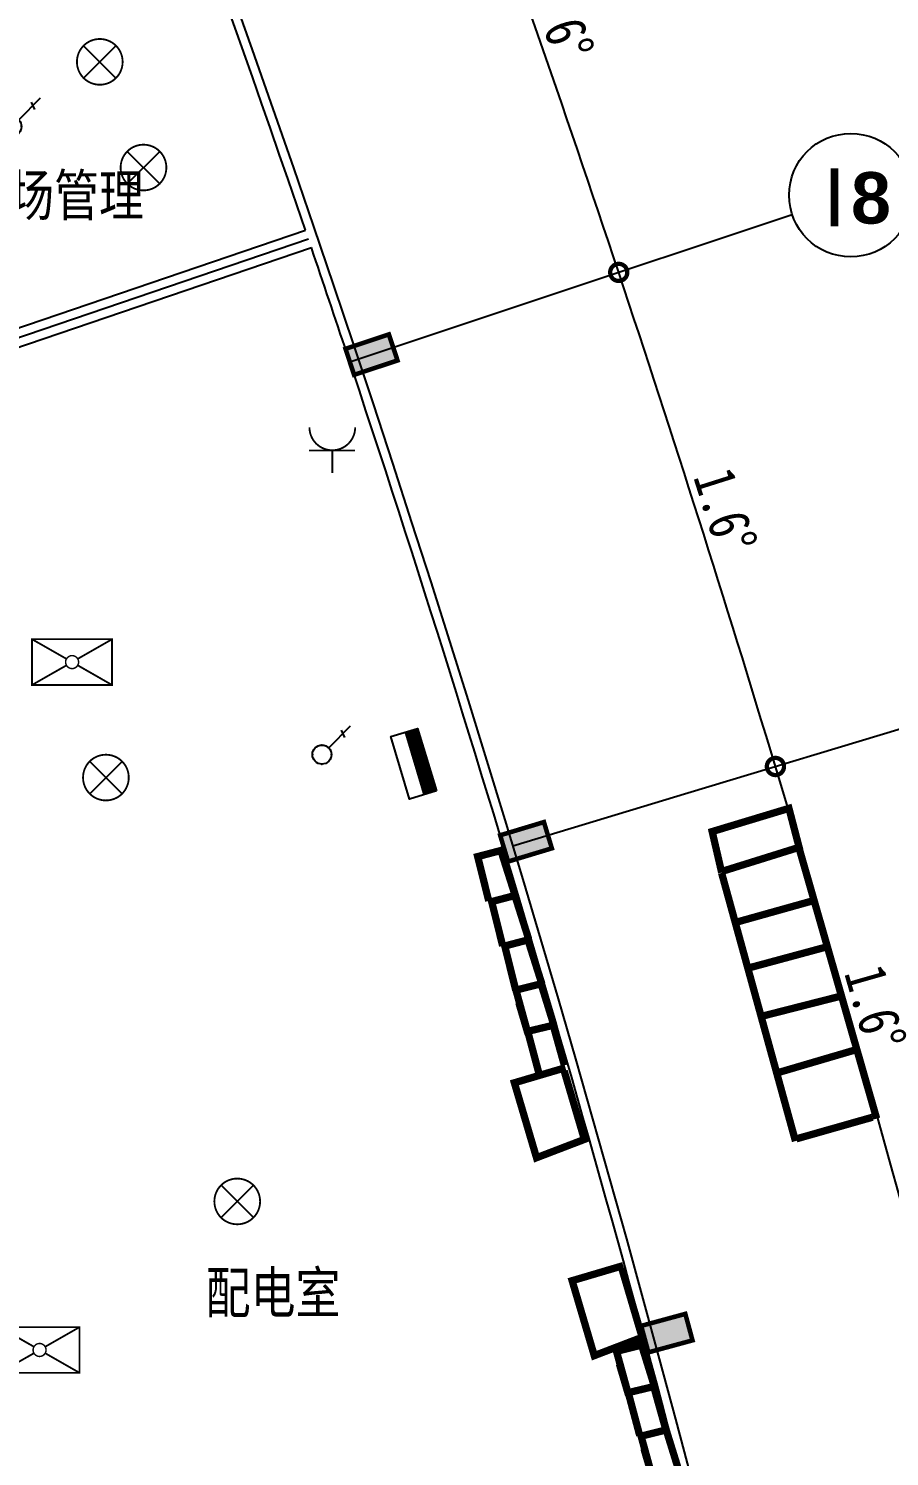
# Model space of a CAD drawing. Extents: x 23618587 to 48466785, y 42305484 to 86624613.
# Drawn here: x 24375388 to 24384804, y 43344469 to 43360084 of the extents above; entities that cross this region are included whole.
import ezdxf

# ---------------------------------------------------------------- set-up
doc = ezdxf.new("R2010")
doc.units = 0
doc.header["$MEASUREMENT"] = 0
doc.layers.get('0').update_dxf_attribs({"linetype": 'CONTINUOUS'})
doc.layers.get('DEFPOINTS').update_dxf_attribs({"linetype": 'CONTINUOUS'})
for name, color, linetype in [('AC-W', 7, 'CONTINUOUS'), ('楼控', 1, 'CONTINUOUS'), ('设备-动力', 3, 'CONTINUOUS'), ('设备-插座', 3, 'CONTINUOUS'), ('设备-照明', 3, 'CONTINUOUS')]:
    doc.layers.add(name, color=color, linetype=linetype)
doc.styles.add('IDQSTYLE', font='simplex.shx', dxfattribs={"width": 0.7, "bigfont": 'hzfs1.shx'})
doc.styles.add('Q1', font='SimSun.ttf', dxfattribs={"width": 0.8, "height": 450})
doc.styles.add('Q200', font='SimSun.ttf', dxfattribs={"width": 0.8, "height": 450})
doc.styles.add('T-SG-01$0$Arial', font='ARIALBD.TTF')
doc.dimstyles.new('Q2', dxfattribs={"dimscale": 150, "dimtxt": 2.5, "dimasz": 2.5, "dimexe": 0, "dimexo": 0, "dimgap": 0.5, "dimtad": 1, "dimdec": 4, "dimdsep": 46, "dimtxsty": 'Q200', "dimblk1": 'DOTSMALL', "dimblk2": 'DOTSMALL', "dimsah": 1, "dimcen": 2.5, "dimadec": 0, "dimazin": 0, "dimtfac": 1, "dimtdec": 3, "dimtmove": 2, "dimatfit": 3, "dimldrblk": 'DOTSMALL', "dimfxl": 1, "dimtolj": 1, "dimtzin": 10, "dimarcsym": 0})

# ---------------------------------------------------------------- blocks, each defined once
blk = doc.blocks.new('_DOTSMALL')
at = {"color": 0, "linetype": 'ByBlock', "const_width": 0.5}
blk.add_lwpolyline([(-0.0625, 0, 1), (0.0625, 0, 1)], format="xyb", close=True, dxfattribs=at)
blk = doc.blocks.new('*D57')
at = {"color": 0, "linetype": 'ByBlock'}
blk.add_arc((24189221, 43293341), 203000, 13.6, 15.2, dxfattribs=at)
at = {"layer": 'DEFPOINTS', "color": 0, "linetype": 'ByBlock'}
for p in [(24387050, 43347089), (24384155, 43346303), (24386076, 43342909), (24388473, 43341545), (24385557, 43340839)]:
    blk.add_point(p, dxfattribs=at)
at = {"color": 0, "linetype": 'ByBlock', "xscale": 375, "yscale": 375, "zscale": 375}
for p, rotation in [((24385120, 43346565), 105.2000000024809), ((24386529, 43341074), 283.6000000025226)]:
    blk.add_blockref('_DOTSMALL', p, dxfattribs=dict(at, rotation=rotation))
at = {"color": 0, "linetype": 'ByBlock', "insert": (24386134, 43343899), "char_height": 450, "attachment_point": 5, "rotation": 284.4, "style": 'Q200'}
blk.add_mtext('\\A1;1.6°', dxfattribs=at)
blk = doc.blocks.new('*D58')
at = {"color": 0, "linetype": 'ByBlock'}
blk.add_arc((24189221, 43293341), 203000, 15.2, 16.8, dxfattribs=at)
at = {"layer": 'DEFPOINTS', "color": 0, "linetype": 'ByBlock'}
for p in [(24385472, 43352592), (24382600, 43351725), (24384616, 43348386), (24387050, 43347089), (24384155, 43346303)]:
    blk.add_point(p, dxfattribs=at)
at = {"color": 0, "linetype": 'ByBlock', "xscale": 375, "yscale": 375, "zscale": 375}
for p, rotation in [((24383557, 43352014), 106.80000000261), ((24385120, 43346565), 285.2000000025133)]:
    blk.add_blockref('_DOTSMALL', p, dxfattribs=dict(at, rotation=rotation))
at = {"color": 0, "linetype": 'ByBlock', "insert": (24384646, 43349378), "char_height": 450, "attachment_point": 5, "rotation": 286, "style": 'Q200'}
blk.add_mtext('\\A1;1.6°', dxfattribs=at)
blk = doc.blocks.new('*D59')
at = {"color": 0, "linetype": 'ByBlock'}
blk.add_arc((24189221, 43293341), 203000, 18.4, 20, dxfattribs=at)
at = {"layer": 'DEFPOINTS', "color": 0, "linetype": 'ByBlock'}
for p in [(24381858, 43363455), (24379039, 43362429), (24381238, 43359208), (24383741, 43358049), (24380894, 43357102)]:
    blk.add_point(p, dxfattribs=at)
at = {"color": 0, "linetype": 'ByBlock', "xscale": 375, "yscale": 375, "zscale": 375}
for p, rotation in [((24379979, 43362771), 110.0000000030266), ((24381843, 43357417), 288.4000000030688)]:
    blk.add_blockref('_DOTSMALL', p, dxfattribs=dict(at, rotation=rotation))
at = {"color": 0, "linetype": 'ByBlock', "insert": (24381213, 43360199), "char_height": 450, "attachment_point": 5, "rotation": 289.2, "style": 'Q200'}
blk.add_mtext('\\A1;1.6°', dxfattribs=at)
blk = doc.blocks.new('*D60')
at = {"color": 0, "linetype": 'ByBlock'}
blk.add_arc((24189221, 43293341), 203000, 16.8, 18.4, dxfattribs=at)
at = {"layer": 'DEFPOINTS', "color": 0, "linetype": 'ByBlock'}
for p in [(24383741, 43358049), (24380894, 43357102), (24383003, 43353820), (24385472, 43352592), (24382600, 43351725)]:
    blk.add_point(p, dxfattribs=at)
at = {"color": 0, "linetype": 'ByBlock', "xscale": 375, "yscale": 375, "zscale": 375}
for p, rotation in [((24381843, 43357417), 108.4000000033831), ((24383557, 43352014), 286.8000000031407)]:
    blk.add_blockref('_DOTSMALL', p, dxfattribs=dict(at, rotation=rotation))
at = {"color": 0, "linetype": 'ByBlock', "insert": (24383005, 43354812), "char_height": 450, "attachment_point": 5, "rotation": 287.6, "style": 'Q200'}
blk.add_mtext('\\A1;1.6°', dxfattribs=at)
blk = doc.blocks.new('A$C0F9D097A')
at = {"layer": '楼控', "color": 3}
blk.add_lwpolyline([(285, 0), (0, 114), (266, 778), (550, 664)], close=True, dxfattribs=at)
at = {"layer": '楼控', "color": 3, "const_width": 150}
blk.add_lwpolyline([(213, 30), (480, 690)], dxfattribs=at)
blk = doc.blocks.new('HC001494')
at = {"color": 0, "linetype": 'Continuous'}
for p, q in [((-1.77, 1.77), (1.77, -1.77)), ((1.77, 1.77), (-1.77, -1.77))]:
    blk.add_line(p, q, dxfattribs=at)
at = {"color": 0, "linetype": 'Continuous', "const_width": 0.2}
blk.add_lwpolyline([(1.77, -1.77, 0.198912), (2.5, 0, 0.198912), (1.77, 1.77, 0.198912), (0, 2.5, 0.198912), (-1.77, 1.77, 0.198912), (-2.5, 0, 0.198912), (-1.77, -1.77, 0.198912), (0, -2.5, 0.198912)], format="xyb", close=True, dxfattribs=at)
at = {"color": 0, "style": 'IDQSTYLE', "width": 0.7}
blk.add_attdef('PSFHATT', (4.5, -2.5), '', height=2.5, dxfattribs=at)
blk = doc.blocks.new('HC002297100793')
at = {"color": 0}
for p, q in [((0.74, 1.78), (3.12, 4.17)), ((2.09, 3.72), (2.47, 2.92))]:
    blk.add_line(p, q, dxfattribs=at)
blk.add_circle((0, 1.04), 1.04, dxfattribs=at)
for p in [(0, 2.08), (-1.04, 1.04), (0, 0), (1.04, 1.04)]:
    blk.add_point(p, dxfattribs=at)
at = {"color": 0, "width": 0.7}
blk.add_attdef('PSFHATT', (3.15, 0), '', height=0.025, dxfattribs=at)
blk = doc.blocks.new('HC000133')
at = {"color": 0, "linetype": 'Continuous', "const_width": 0.2}
blk.add_lwpolyline([(-2.5, 5, 0.198912), (-1.77, 3.23, 0.198912), (0, 2.5, 0.198912), (1.77, 3.23, 0.198912), (2.5, 5)], format="xyb", dxfattribs=at)
for points in [[(-2.55, 2.48), (2.48, 2.48)], [(0, 2.5), (0, 0)]]:
    blk.add_lwpolyline(points, dxfattribs=at)
at = {"color": 0, "style": 'IDQSTYLE', "width": 0.7}
blk.add_attdef('PSFHATT', (4.5, 0), '', height=2.5, dxfattribs=at)
blk = doc.blocks.new('HC000704')
at = {"color": 0, "linetype": 'Continuous', "const_width": 0.2}
for points in [[(-0.61, 0.35), (-4.38, 2.5)], [(-4.38, 2.5), (4.37, 2.5), (4.37, -2.5), (-4.38, -2.5), (-4.38, 2.5)], [(4.37, 2.5), (0.61, 0.35)], [(-0.61, -0.35), (-4.38, -2.5)], [(0.61, -0.35), (4.37, -2.5)]]:
    blk.add_lwpolyline(points, dxfattribs=at)
at = {"color": 0, "linetype": 'Continuous', "const_width": 0.16}
blk.add_lwpolyline([(0, -0.71, 0.198912), (0.5, -0.5, 0.198912), (0.71, 0, 0.198912), (0.5, 0.5, 0.198912), (0, 0.71, 0.198912), (-0.5, 0.5, 0.198912), (-0.71, 0, 0.198912), (-0.5, -0.5, 0.198912)], format="xyb", close=True, dxfattribs=at)
at = {"color": 0, "style": 'IDQSTYLE', "width": 0.7}
blk.add_attdef('PSFHATT', (6.37, -2.5), '', height=2.5, dxfattribs=at)

msp = doc.modelspace()

# ---------------------------------------------------------------- hatches: boundary and pattern name
at = {"layer": 'AC-W'}
h = msp.add_hatch(color=7, dxfattribs=at)
h.paths.add_polyline_path([(24368207.34969, 43382357.57992), (24368655.20557, 43382579.89751), (24368788.59612, 43382311.18398), (24368340.74024, 43382088.86639)])
h.paths.add_polyline_path([(24365652.06717, 43387320.45838), (24366093.54096, 43387555.19416), (24366234.38243, 43387290.30988), (24365792.90864, 43387055.5741)])
h.paths.add_polyline_path([(24362959.20922, 43392210.0542), (24363393.95668, 43392457.02514), (24363542.13924, 43392196.17666), (24363107.39178, 43391949.20573)])
h.paths.add_polyline_path([(24377014.51597, 43361851.43138), (24377484.36228, 43362022.44145), (24377586.96832, 43361740.53367), (24377117.12201, 43361569.52359)])
h.paths.add_polyline_path([(24375028.36494, 43367068.21539), (24375493.25318, 43367252.27767), (24375603.69055, 43366973.34472), (24375138.8023, 43366789.28244)])
h.paths.add_polyline_path([(24372897.32712, 43372227.50886), (24373356.89479, 43372424.47982), (24373475.07736, 43372148.73922), (24373015.50969, 43371951.76826)])
h.paths.add_polyline_path([(24370623.06424, 43377325.28874), (24371076.95298, 43377535.01478), (24371202.7886, 43377262.68154), (24370748.89986, 43377052.95549)])
h.paths.add_polyline_path([(24378854.23146, 43356581.22472), (24379328.66947, 43356739.04924), (24379423.36418, 43356454.38644), (24378948.92618, 43356296.56192)])
h.paths.add_polyline_path([(24383480.99679, 43340491.3534), (24383966.97729, 43340608.92445), (24384037.51993, 43340317.33615), (24383551.53943, 43340199.7651)])
h.paths.add_polyline_path([(24382088.73296, 43345897.02012), (24382571.24121, 43346028.11471), (24382649.89796, 43345738.60976), (24382167.38971, 43345607.51517)])
h.paths.add_polyline_path([(24380546.07688, 43351261.70497), (24381024.73663, 43351406.22087), (24381111.44617, 43351119.02502), (24380632.78642, 43350974.50912)])

# ---------------------------------------------------------------- linework, layer by layer
at = {"layer": 'AC-W', "color": 7}
for p, q in [((24380894.21844, 43357101.7563), (24383740.84648, 43358048.70341)), ((24374819.44665, 43356653.5613), (24378416.59312, 43357878.6046)), ((24374694.59993, 43356399.76353), (24378481.06865, 43357689.28237)), ((24382599.80259, 43351725.07382), (24385471.76109, 43352592.16921))]:
    msp.add_line(p, q, dxfattribs=at)
at = {"layer": 'AC-W', "color": 7, "ltscale": 300}
for p, q in [((24370591.95842, 43355108.20897), (24378448.83088, 43357783.94348)), ((24378901.57882, 43356438.89332), (24380894.21844, 43357101.7563)), ((24380685.1636, 43351147.01022), (24382599.80259, 43351725.07382))]:
    msp.add_line(p, q, dxfattribs=at)
at = {"layer": 'AC-W', "color": 7, "const_width": 50}
for points in [[(24378854.23146, 43356581.22472), (24379328.66947, 43356739.04924), (24379423.36418, 43356454.38644), (24378948.92618, 43356296.56192)], [(24380546.07688, 43351261.70497), (24381024.73663, 43351406.22087), (24381111.44617, 43351119.02502), (24380632.78642, 43350974.50912)], [(24382088.73296, 43345897.02012), (24382571.24121, 43346028.11471), (24382649.89796, 43345738.60976), (24382167.38971, 43345607.51517)]]:
    msp.add_lwpolyline(points, close=True, dxfattribs=at)
at = {"layer": 'AC-W', "color": 7}
msp.add_circle((24384381.33779, 43358261.76651), 675, dxfattribs=at)
for centre, radius, start, end in [((24189221.26409, 43293340.65083), 199900, 18.8354385288, 29.6000000034), ((24148759.7883, 42835660.74182), 530172.67138, 79.4743453433, 79.4743453433), ((24148766.30591, 42835659.45113), 530172.67138, 78.1227654299, 78.1227654299), ((24148779.34207, 42835656.52904), 530172.67138, 76.2090487924, 76.2090487924), ((24189221.26409, 43293340.65083), 199900, 18.4286622257, 18.7781140838), ((24189221.26409, 43293340.65083), 199900, 14.1286622249, 18.3713377824)]:
    msp.add_arc(centre, radius, start, end, dxfattribs=at)
at = {"layer": 'AC-W', "color": 7, "ltscale": 300}
for centre, radius, start, end in [((24189221.26409, 43293340.65083), 200000, 4.560471461, 29.6000000034), ((24162246.90911, 42870268.06754), 513099.72014, 62.6224147924, 75.1443656534)]:
    msp.add_arc(centre, radius, start, end, dxfattribs=at)
at = {"layer": '楼控', "color": 0, "const_width": 80}
for points in [[(24382968.9659, 43350853.49913), (24382865.05332, 43351302.40148), (24383704.66699, 43351555.94818), (24383825.20558, 43351094.57632)], [(24380421.00156, 43350544.50861), (24380300.46296, 43351028.74125), (24380554.00966, 43351095.2453), (24380705.72203, 43350617.24742)], [(24383812.31178, 43351129.00779), (24382965.84819, 43350864.78719)], [(24383816.06127, 43351119.40727), (24384663.98795, 43348163.30212)], [(24382968.1346, 43350850.06585), (24383776.15884, 43347917.23712)], [(24380573.74806, 43350052.16581), (24380453.20947, 43350536.39844), (24380706.75617, 43350602.9025), (24380858.46854, 43350124.90462)], [(24383974.84768, 43350548.02839), (24383123.5958, 43350309.67786)], [(24380716.86479, 43349566.68963), (24380596.32619, 43350050.92226), (24380849.87289, 43350117.42631), (24381001.58526, 43349639.42843)], [(24384102.53546, 43350037.27726), (24383251.28359, 43349807.43926)], [(24380750.11681, 43349431.60327), (24380851.95114, 43349086.61349), (24380718.94304, 43349568.76788), (24380993.27226, 43349637.35018), (24381132.51512, 43349188.44782)], [(24384298.32339, 43349509.5011), (24383395.9964, 43349279.66309)], [(24380972.32348, 43348650.01439), (24380847.62838, 43349117.62101), (24381126.1141, 43349184.12506), (24381248.73095, 43348745.61396)], [(24384439.37051, 43348917.23363), (24383547.80055, 43348655.37392)], [(24381246.00096, 43348685.20999), (24381467.32644, 43347936.10834), (24380943.80654, 43347735.59862), (24380701.73179, 43348555.26107), (24381260.36583, 43348720.19113)], [(24383786.13445, 43347942.24265), (24384617.43511, 43348178.33203)], [(24381877.78477, 43346521.11491), (24382099.11026, 43345772.01326), (24381575.59035, 43345571.50354), (24381333.5156, 43346391.16599), (24381892.14964, 43346556.09604)], [(24381849.93371, 43345480.86262), (24381951.76804, 43345135.87285), (24381818.75993, 43345618.02723), (24382093.08915, 43345686.60954), (24382232.33201, 43345237.70718)], [(24382072.14037, 43344699.27374), (24381947.44528, 43345166.88036), (24382225.931, 43345233.38442), (24382348.54784, 43344794.87332)], [(24382118.8761, 43344553.53011), (24382220.71043, 43344208.54033), (24382087.70232, 43344690.69472), (24382362.03154, 43344759.27702), (24382501.2744, 43344310.37467)]]:
    msp.add_lwpolyline(points, dxfattribs=at)

# ---------------------------------------------------------------- block references
at = {"layer": '楼控', "color": 3, "rotation": 38.63163756918237}
msp.add_blockref('A$C0F9D097A', (24379627.41981, 43351568.8805), dxfattribs=at)
at = {"layer": '设备-动力', "xscale": 100, "yscale": 100, "zscale": 100}
for p in [(24375864.20381, 43353155.50309), (24375508.43537, 43345633.54182)]:
    msp.add_blockref('HC000704', p, dxfattribs=at)
at = {"layer": '设备-插座', "xscale": 100, "yscale": 100, "zscale": 100}
msp.add_blockref('HC000133', (24378710.35132, 43355222.3483), dxfattribs=at)
at = {"layer": '设备-照明', "color": 3, "xscale": 100, "yscale": 100, "zscale": 100}
for p in [(24376167.01591, 43359719.36513), (24376645.08297, 43358563.71991), (24376233.83372, 43351892.94999), (24377670.46055, 43347257.79548)]:
    msp.add_blockref('HC001494', p, dxfattribs=at)
at = {"layer": '设备-照明', "xscale": 100, "yscale": 100, "zscale": 100}
for p in [(24375206.97054, 43358907.55661), (24378597.15263, 43352040.25506)]:
    msp.add_blockref('HC002297100793', p, dxfattribs=at)

# ---------------------------------------------------------------- texts
at = {"layer": 'AC-W', "color": 7, "style": 'Q1', "width": 0.8}
for s, p in [('内场管理', (24374685.89164, 43358036.3895)), ('配电室', (24377325.02207, 43346036.44828))]:
    msp.add_text(s, height=450, dxfattribs=at).set_placement(p)
at = {"layer": 'AC-W', "color": 7, "style": 'T-SG-01$0$Arial'}
for s, height, p in [('Ⅰ', 637.5, (24383768.7927, 43357919.1974)), ('8', 562.5, (24384382.98039, 43357950.69726))]:
    msp.add_text(s, height=height, dxfattribs=at).set_placement(p)

# ---------------------------------------------------------------- dimensions: what is measured, and where the dimension line sits
at = {"layer": 'AC-W', "color": 7}
for base, line1, line2, picture, middle in [((24381238.30459, 43359207.60886), ((24380894.21844, 43357101.7563), (24383740.84648, 43358048.70341)), ((24379039.17349, 43362428.71979), (24381858.25135, 43363454.78022)), '*D59', (24381212.98016, 43360199.24012)), ((24383002.55344, 43353820.49789), ((24380894.21844, 43357101.7563), (24383740.84648, 43358048.70341)), ((24382599.80259, 43351725.07382), (24385471.76109, 43352592.16921)), '*D60', (24383004.92685, 43354812.44963)), ((24384615.69747, 43348386.22655), ((24384154.59598, 43346302.86492), (24387049.64546, 43347089.43246)), ((24382599.80259, 43351725.07382), (24385471.76109, 43352592.16921)), '*D58', (24384645.76688, 43349377.72527)), ((24386076.4788, 43342909.03233), ((24384154.59598, 43346302.86492), (24387049.64546, 43347089.43246)), ((24385557.38621, 43340839.35768), (24388473.26921, 43341544.78402)), '*D57', (24386134.22075, 43343899.3049))]:
    dim = msp.add_angular_dim_2l(base=base, line1=line1, line2=line2, dimstyle='Q2', override={"dimadec": 4, "dimazin": 2}, dxfattribs=at)
    dim.commit()
    dim.dimension.update_dxf_attribs({"geometry": picture, "text_midpoint": middle})

doc.saveas('drawing.dxf')
